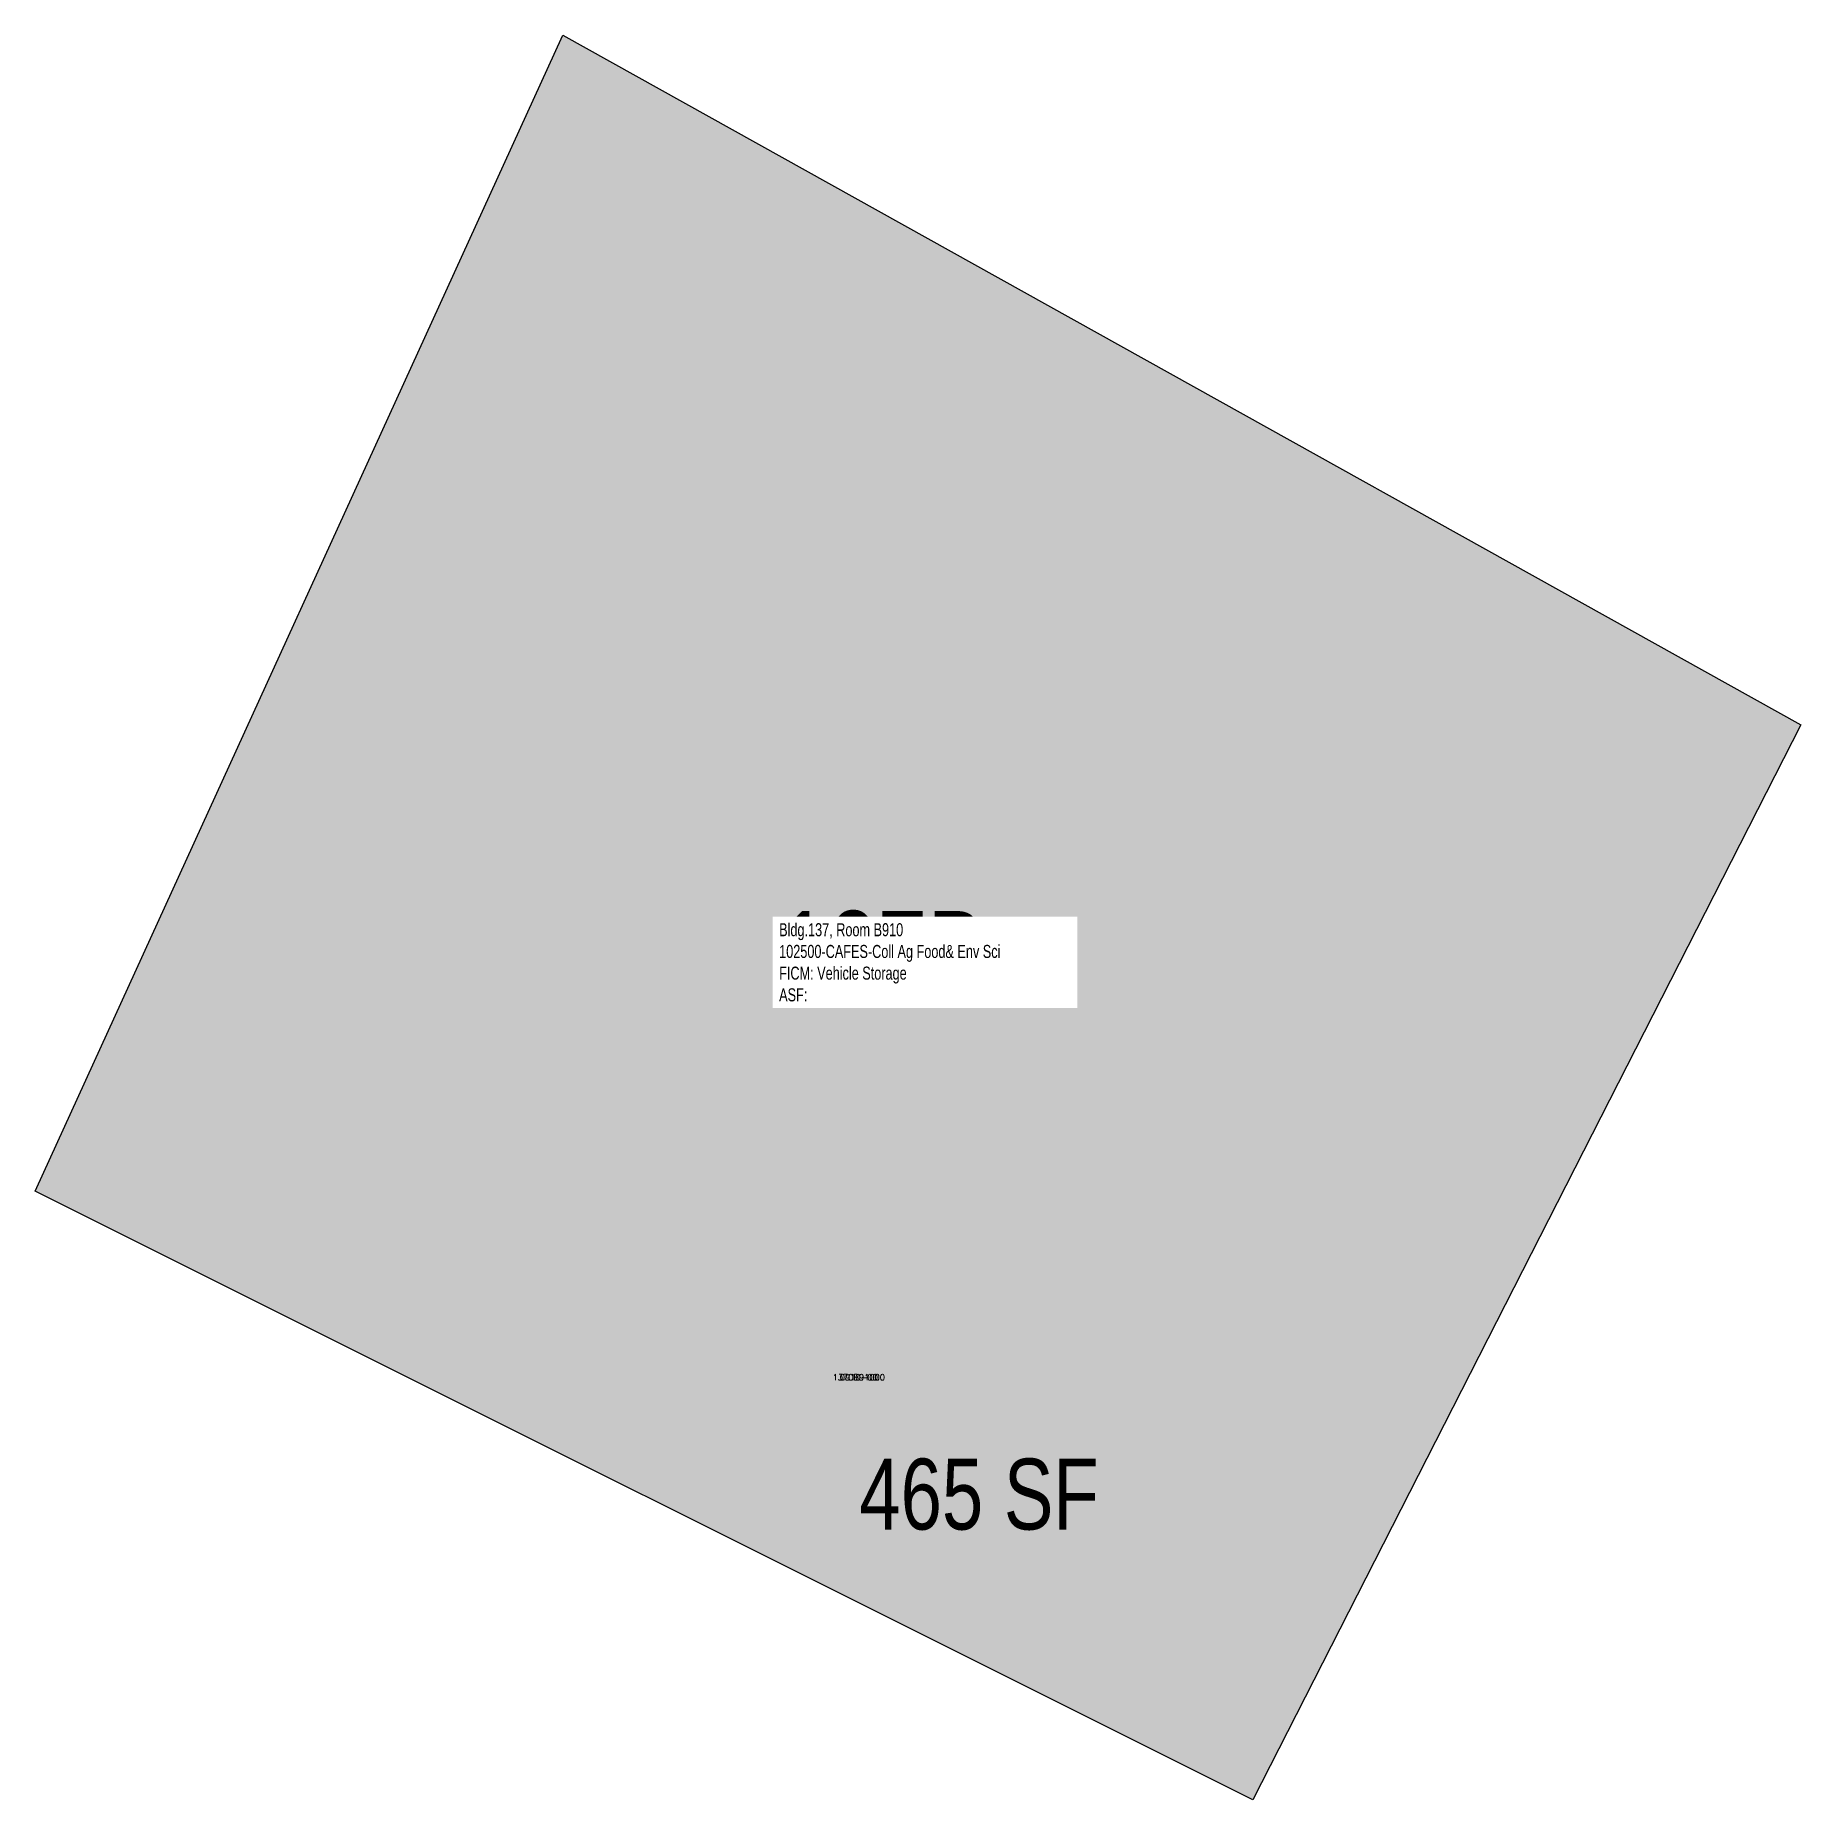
# Model space of a CAD drawing. Header units: inches. Extents: x 0 to 349, y -120 to 228.
import ezdxf
from ezdxf.enums import TextEntityAlignment as Align

# ---------------------------------------------------------------- set-up
doc = ezdxf.new("R2010")
doc.units = ezdxf.units.IN
doc.header["$MEASUREMENT"] = 0
for name, color, linetype in [('A-IDEN-RNUM', 7, 'Continuous'), ('A-IDEN-SNUM', 4, 'Continuous'), ('A-IDEN-VNUM', 4, 'Continuous'), ('A-WALL', 5, 'Continuous'), ('AREA-ASSIGN', 7, 'Continuous'), ('AREA-GROSS', 1, 'Continuous'), ('AREA-TEXT', 3, 'Continuous'), ('Rooms-Category-Color', 7, 'Continuous'), ('Rooms-College-Color', 7, 'Continuous'), ('Rooms-Department-Color', 7, 'Continuous'), ('Rooms-Division-Color', 7, 'Continuous'), ('Rooms-Information', 7, 'Continuous')]:
    doc.layers.add(name, color=color, linetype=linetype)
doc.styles.add('AREA', font='arial.ttf', dxfattribs={"width": 0.75, "height": 60})
doc.styles.add('ID', font='ARIALN.TTF', dxfattribs={"width": 0.85, "height": 0.25})
doc.styles.add('ROOMSNUMBER', font='TXT.SHX', dxfattribs={"height": 1})

msp = doc.modelspace()

# ---------------------------------------------------------------- hatches: boundary and pattern name
at = {"layer": 'Rooms-Category-Color', "true_color": 0xe3c5e1}
msp.add_hatch(color=254, dxfattribs=at).paths.add_polyline_path([(348.6, 92.13), (240.41, -120.18), (0, 0), (104.18, 228.33)])
at = {"layer": 'Rooms-College-Color', "true_color": 0xadadad}
msp.add_hatch(color=253, dxfattribs=at).paths.add_polyline_path([(348.6, 92.13), (240.41, -120.18), (0, 0), (104.18, 228.33)])
at = {"layer": 'Rooms-Department-Color', "true_color": 0xe3c5e1}
msp.add_hatch(color=254, dxfattribs=at).paths.add_polyline_path([(348.6, 92.13), (240.41, -120.18), (0, 0), (104.18, 228.33)])
at = {"layer": 'Rooms-Division-Color', "true_color": 0xe3c5e1}
msp.add_hatch(color=254, dxfattribs=at).paths.add_polyline_path([(348.6, 92.13), (240.41, -120.18), (0, 0), (104.18, 228.33)])

# ---------------------------------------------------------------- linework, layer by layer
at = {"layer": 'A-WALL'}
msp.add_lwpolyline([(348.6, 92.13), (240.41, -120.18), (0, 0), (104.18, 228.33)], close=True, dxfattribs=at)
at = {"layer": 'AREA-ASSIGN'}
msp.add_lwpolyline([(348.6, 92.13), (240.41, -120.18), (0, 0), (104.18, 228.33)], close=True, dxfattribs=at)
at = {"layer": 'AREA-GROSS'}
msp.add_lwpolyline([(348.6, 92.13), (240.41, -120.18), (0, 0), (104.18, 228.33)], close=True, dxfattribs=at)

# ---------------------------------------------------------------- texts
at = {"layer": 'A-IDEN-RNUM', "style": 'ROOMSNUMBER'}
msp.add_text('0910-00', height=1.2, dxfattribs=at).set_placement((162.61, -36.74), align=Align.MIDDLE)
at = {"layer": 'A-IDEN-SNUM', "style": 'ROOMSNUMBER'}
msp.add_text('1370B91000', height=1.2, dxfattribs=at).set_placement((162.61, -36.74), align=Align.MIDDLE)
at = {"layer": 'A-IDEN-VNUM', "style": 'ID', "width": 0.85}
msp.add_text('137B', height=18, dxfattribs=at).set_placement((167.35, 46.37), align=Align.MIDDLE)
at = {"layer": 'AREA-TEXT', "style": 'AREA', "width": 0.75}
msp.add_text('465 SF', height=14, dxfattribs=at).set_placement((186.35, -59.81), align=Align.MIDDLE_CENTER)

# ---------------------------------------------------------------- next in the draw order: texts
at = {"layer": 'Rooms-Information', "insert": (146.88, 37.48), "char_height": 2.5714, "width": 57.6, "attachment_point": 7, "style": 'ID', "bg_fill": 3, "box_fill_scale": 1.5, "bg_fill_color": 256, "bg_fill_true_color": 13158600, "bg_fill_transparency": 0}
msp.add_mtext('Bldg.137, Room B910^M^J102500-CAFES-Coll Ag Food& Env Sci^M^JFICM: Vehicle Storage^M^JASF: ', dxfattribs=at)

doc.saveas('drawing.dxf')
